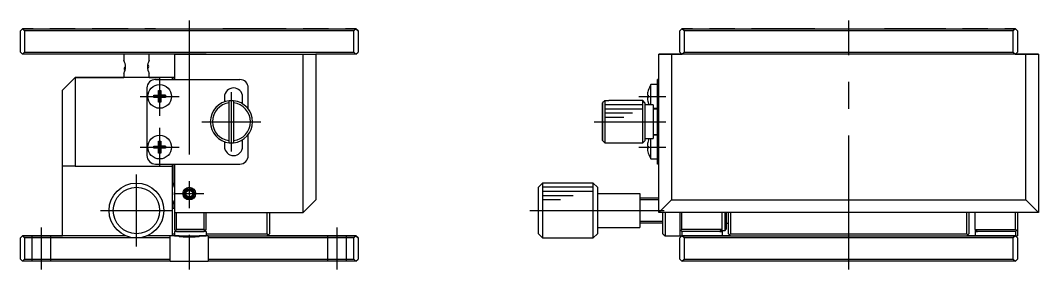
# Model space of a CAD drawing. Extents: x -177 to 361, y -274 to 42.
# Drawn here: x 119.3 to 360.5, y -151.9 to -92.9 of the extents above; entities that cross this region are included whole.
import ezdxf

# ---------------------------------------------------------------- set-up
doc = ezdxf.new("R2010")
doc.units = 0
doc.linetypes.add('CENTER', pattern=[50.8, 31.75, -6.35, 6.35, -6.35])
doc.linetypes.add('DASHED', pattern=[19.05, 12.7, -6.35])
doc.layers.get('0').update_dxf_attribs({"linetype": 'CONTINUOUS'})
doc.layers.add('CENTER', color=1, linetype='CENTER')

msp = doc.modelspace()

# ---------------------------------------------------------------- linework, layer by layer
at = {"color": 7, "linetype": 'CONTINUOUS'}
for p, q in [((119.269266, -95.360848), (119.769266, -94.860848)), ((119.769266, -94.860848), (119.269266, -95.360848)), ((119.269266, -100.360848), (119.269266, -95.360848)), ((119.769266, -94.860848), (198.769266, -94.860848)), ((122.269272, -94.860848), (119.769266, -94.860848)), ((120.269266, -95.360848), (119.769266, -94.860848)), ((198.269266, -95.360848), (120.269266, -95.360848)), ((120.269266, -95.360848), (120.269266, -100.360848)), ((132.269272, -94.860848), (126.269262, -94.860848)), ((144.769272, -94.860848), (136.269262, -94.860848)), ((144.769272, -94.860848), (141.769266, -94.860848)), ((144.769272, -94.860848), (141.769266, -94.860848)), ((151.269272, -94.860848), (148.769262, -94.860848)), ((151.269272, -94.860848), (148.769262, -94.860848)), ((151.269272, -94.860848), (148.769262, -94.860848)), ((182.269272, -94.860848), (167.269262, -94.860848)), ((175.769266, -94.860848), (167.769266, -94.860848)), ((175.769266, -94.860848), (167.769266, -94.860848)), ((171.769266, -94.860848), (167.769266, -94.860848)), ((171.769266, -94.860848), (167.769266, -94.860848)), ((175.769266, -94.860848), (171.769266, -94.860848)), ((175.769266, -94.860848), (171.769266, -94.860848)), ((182.269272, -94.860848), (180.269266, -94.860848)), ((182.208628, -94.860848), (180.269266, -94.860848)), ((182.269272, -94.860848), (180.269266, -94.860848)), ((182.269272, -94.860848), (180.269266, -94.860848)), ((188.269266, -94.860848), (186.269262, -94.860848)), ((188.269266, -94.860848), (186.269262, -94.860848)), ((192.269272, -94.860848), (186.269262, -94.860848)), ((188.269266, -94.860848), (186.269262, -94.860848)), ((188.269266, -94.860848), (186.269262, -94.860848)), ((198.769266, -94.860848), (196.269262, -94.860848)), ((198.769266, -94.860848), (198.269266, -95.360848)), ((198.269266, -100.360848), (198.269266, -95.360848)), ((198.769266, -94.860848), (199.269266, -95.360848)), ((199.269266, -95.360848), (198.769266, -94.860848)), ((199.269266, -95.360848), (199.269266, -100.360848)), ((275.502964, -95.360848), (276.002964, -94.860848)), ((276.002964, -94.860848), (275.502964, -95.360848)), ((275.502964, -100.360848), (275.502964, -95.360848)), ((276.002964, -94.860848), (355.002964, -94.860848)), ((278.502968, -94.860848), (276.002964, -94.860848)), ((276.502964, -95.360848), (276.002964, -94.860848)), ((278.502968, -94.860848), (276.502964, -94.860848)), ((278.502968, -94.860848), (276.502964, -94.860848)), ((354.502964, -95.360848), (276.502964, -95.360848)), ((276.502964, -95.360848), (276.502964, -100.360848)), ((288.502968, -94.860848), (282.502958, -94.860848)), ((284.502964, -94.860848), (282.502958, -94.860848)), ((284.502964, -94.860848), (282.502958, -94.860848)), ((307.502968, -94.860848), (292.502958, -94.860848)), ((307.002964, -94.860848), (299.002964, -94.860848)), ((307.002964, -94.860848), (299.002964, -94.860848)), ((332.002964, -94.860848), (324.002964, -94.860848)), ((332.002964, -94.860848), (324.002964, -94.860848)), ((338.502968, -94.860848), (326.002958, -94.860848)), ((338.502968, -94.860848), (330.502964, -94.860848)), ((338.502968, -94.860848), (330.502964, -94.860848)), ((348.502968, -94.860848), (342.502958, -94.860848)), ((348.502968, -94.860848), (346.502964, -94.860848)), ((348.502968, -94.860848), (346.502964, -94.860848)), ((355.002964, -94.860848), (352.502958, -94.860848)), ((354.502964, -94.860848), (352.502958, -94.860848)), ((354.502964, -94.860848), (352.502958, -94.860848)), ((355.002964, -94.860848), (354.502964, -95.360848)), ((354.502964, -100.360848), (354.502964, -95.360848)), ((355.002964, -94.860848), (355.502964, -95.360848)), ((355.502964, -95.360848), (355.002964, -94.860848)), ((355.502964, -95.360848), (355.502964, -100.360848)), ((119.269266, -100.360848), (119.769266, -100.860848)), ((119.769266, -100.860848), (120.269266, -100.360848)), ((155.769266, -100.860848), (119.769266, -100.860848)), ((120.269266, -100.360848), (198.269266, -100.360848)), ((143.769266, -100.860848), (143.769266, -102.361162)), ((149.769266, -102.361162), (149.769266, -100.860848)), ((155.769266, -100.860848), (186.269266, -100.860848)), ((155.769266, -100.860848), (155.769266, -106.860848)), ((163.269266, -100.860848), (155.769266, -100.860848)), ((186.269266, -138.360848), (186.269266, -100.860848)), ((186.269266, -100.860848), (189.269266, -100.860848)), ((189.269266, -100.860848), (189.269266, -135.360848)), ((198.769266, -100.860848), (189.269266, -100.860848)), ((198.269266, -100.360848), (198.769266, -100.860848)), ((198.769266, -100.860848), (199.269266, -100.360848)), ((270.502964, -111.360842), (270.502964, -100.860848)), ((270.502964, -100.860848), (273.502964, -100.860848)), ((275.002964, -100.860848), (270.502964, -100.860848)), ((273.502964, -100.860848), (273.502964, -135.360848)), ((273.502964, -100.860848), (276.002964, -100.860848)), ((276.002964, -100.860848), (275.002964, -100.860848)), ((275.502964, -100.360848), (276.002964, -100.860848)), ((276.002964, -100.860848), (276.502964, -100.360848)), ((355.002964, -100.860848), (276.002964, -100.860848)), ((276.502964, -100.360848), (354.502964, -100.360848)), ((354.502964, -100.360848), (355.002964, -100.860848)), ((355.002964, -100.860848), (355.502964, -100.360848)), ((355.002964, -100.860848), (357.502964, -100.860848)), ((355.502964, -100.860848), (355.002964, -100.860848)), ((357.502964, -100.860848), (355.502964, -100.860848)), ((357.502964, -135.360848), (357.502964, -100.860848)), ((360.502964, -100.860848), (357.502964, -100.860848)), ((357.502964, -100.860848), (360.502964, -100.860848)), ((360.502964, -100.860848), (360.502964, -138.360848)), ((143.769266, -105.360848), (143.769266, -106.360848)), ((149.769266, -106.360848), (149.769266, -105.360848)), ((132.269266, -106.360848), (129.269266, -109.360848)), ((132.269266, -106.360848), (129.269266, -109.360848)), ((132.269266, -106.360848), (132.269266, -127.360848)), ((132.269266, -106.360848), (143.769266, -106.360848)), ((155.269266, -106.360848), (132.269266, -106.360848)), ((155.269266, -106.360848), (139.269266, -106.360848)), ((139.269266, -106.360848), (143.769266, -106.360848)), ((149.769266, -106.360848), (152.269266, -106.360848)), ((149.769266, -106.360848), (152.269266, -106.360848)), ((151.269266, -106.860848), (155.269266, -106.860848)), ((151.269266, -106.860848), (171.269266, -106.860848)), ((155.269266, -106.360848), (155.269266, -106.860848)), ((155.469266, -106.360848), (155.269266, -106.360848)), ((155.269266, -106.360848), (155.469266, -106.360848)), ((155.269266, -106.860848), (155.769266, -106.860848)), ((155.469266, -106.860848), (155.469266, -106.360848)), ((155.769266, -106.360848), (155.469266, -106.360848)), ((155.769266, -106.860848), (171.269266, -106.860848)), ((268.6605, -112.860848), (268.6605, -108.060848)), ((270.202964, -108.060848), (268.6605, -108.060848)), ((270.502964, -106.860848), (270.202964, -106.860848)), ((270.202964, -106.860848), (270.502964, -106.860848)), ((270.202964, -108.860848), (270.202964, -106.860848)), ((129.269266, -127.360848), (129.269266, -109.360848)), ((149.269266, -108.860848), (149.269266, -124.860848)), ((150.870128, -110.600848), (151.939826, -110.600848)), ((150.870128, -111.120848), (150.870128, -110.600848)), ((150.870128, -110.600848), (152.009266, -110.600848)), ((151.939826, -111.120848), (151.939826, -110.600848)), ((151.939826, -110.600848), (152.009266, -110.600848)), ((152.009266, -110.600848), (152.009266, -109.461708)), ((152.009266, -109.461708), (152.529266, -109.461708)), ((152.009266, -110.531406), (152.529266, -110.531406)), ((152.529266, -109.461708), (152.529266, -110.600848)), ((152.529266, -110.600848), (152.598708, -110.600848)), ((152.529266, -110.600848), (153.668406, -110.600848)), ((152.598708, -110.600848), (152.598708, -111.120848)), ((153.668406, -110.600848), (152.598708, -110.600848)), ((153.668406, -110.600848), (153.668406, -111.120848)), ((173.269266, -113.860848), (173.269266, -108.860848)), ((267.816502, -110.600848), (268.009758, -110.600848)), ((268.00359, -109.4587), (268.009758, -109.461708)), ((268.009758, -110.600848), (268.009758, -111.120848)), ((270.202964, -124.860848), (270.202964, -108.860848)), ((152.009266, -111.120848), (150.870128, -111.120848)), ((152.009266, -112.259988), (152.009266, -111.120848)), ((152.529266, -111.19029), (152.009266, -111.19029)), ((152.529266, -112.259988), (152.009266, -112.259988)), ((153.668406, -111.120848), (152.529266, -111.120848)), ((152.529266, -111.120848), (152.529266, -112.259988)), ((167.619266, -111.010848), (167.619266, -112.140944)), ((168.769266, -112.388712), (168.769266, -111.88591)), ((168.769266, -121.332984), (168.769266, -112.388712)), ((169.769266, -111.88591), (169.769266, -121.835786)), ((169.769266, -111.88591), (169.769266, -112.388712)), ((169.769266, -112.388712), (169.769266, -121.332984)), ((171.919266, -112.62086), (171.919266, -111.010848)), ((257.702964, -111.88591), (257.202964, -112.388712)), ((257.202964, -112.388712), (257.202964, -121.332984)), ((257.202964, -121.332984), (257.202964, -112.388712)), ((257.702964, -111.88591), (257.702964, -121.835786)), ((258.702964, -111.88591), (257.702964, -111.88591)), ((266.702964, -112.860848), (257.702964, -112.860848)), ((266.702964, -111.860848), (258.702964, -111.860848)), ((258.702964, -111.860848), (258.702964, -111.88591)), ((258.702964, -111.860848), (258.702964, -111.88591)), ((266.702964, -121.860848), (266.702964, -111.860848)), ((267.202964, -112.360848), (266.702964, -111.860848)), ((267.202964, -112.360848), (267.202964, -121.360848)), ((269.202964, -112.860848), (267.202964, -112.860848)), ((268.009758, -111.120848), (267.816502, -111.120848)), ((268.009758, -112.259988), (268.00359, -112.262996)), ((268.009758, -112.259988), (268.00359, -112.262996)), ((269.202964, -112.860848), (269.202964, -120.860848)), ((270.502964, -112.360848), (270.502964, -111.360842)), ((270.502964, -118.860848), (270.502964, -112.360848)), ((266.702964, -113.860848), (257.702964, -113.860848)), ((264.251482, -114.860848), (257.702964, -114.860848)), ((269.202964, -113.660848), (270.202964, -113.660848)), ((270.202964, -113.860848), (269.202964, -113.860848)), ((262.251482, -115.860848), (257.702964, -115.860848)), ((173.269266, -124.860848), (173.269266, -119.860848)), ((269.202964, -119.860848), (270.202964, -119.860848)), ((270.202964, -120.060848), (269.202964, -120.060848)), ((270.502964, -123.360842), (270.502964, -118.860848)), ((150.870128, -122.600848), (151.939826, -122.600848)), ((150.870128, -123.120848), (150.870128, -122.600848)), ((150.870128, -122.600848), (152.009266, -122.600848)), ((151.939826, -123.120848), (151.939826, -122.600848)), ((151.939826, -122.600848), (152.009266, -122.600848)), ((152.009266, -122.600848), (152.009266, -121.461708)), ((152.009266, -121.461708), (152.529266, -121.461708)), ((152.009266, -122.531406), (152.529266, -122.531406)), ((152.529266, -121.461708), (152.529266, -122.600848)), ((152.529266, -122.600848), (152.598708, -122.600848)), ((152.529266, -122.600848), (153.668406, -122.600848)), ((152.598708, -122.600848), (152.598708, -123.120848)), ((153.668406, -122.600848), (152.598708, -122.600848)), ((153.668406, -122.600848), (153.668406, -123.120848)), ((167.619266, -121.580752), (167.619266, -122.710848)), ((168.769266, -121.835786), (168.769266, -121.332984)), ((169.769266, -121.332984), (169.769266, -121.835786)), ((171.919266, -122.710848), (171.919266, -121.100836)), ((257.202964, -121.332984), (257.702964, -121.835786)), ((257.702964, -121.835786), (258.702964, -121.835786)), ((258.702964, -121.835786), (258.702964, -121.860848)), ((258.702964, -121.835786), (258.702964, -121.860848)), ((258.702964, -121.860848), (266.702964, -121.860848)), ((266.702964, -121.860848), (267.202964, -121.360848)), ((267.202964, -120.860848), (269.202964, -120.860848)), ((267.816502, -122.600848), (268.009758, -122.600848)), ((268.00359, -121.4587), (268.009758, -121.461708)), ((268.009758, -122.600848), (268.009758, -123.120848)), ((268.6605, -125.660848), (268.6605, -120.860848)), ((152.009266, -123.120848), (150.870128, -123.120848)), ((152.009266, -124.259988), (152.009266, -123.120848)), ((152.529266, -123.19029), (152.009266, -123.19029)), ((152.529266, -124.259988), (152.009266, -124.259988)), ((153.668406, -123.120848), (152.529266, -123.120848)), ((152.529266, -123.120848), (152.529266, -124.259988)), ((268.009758, -123.120848), (267.816502, -123.120848)), ((268.009758, -124.259988), (268.00359, -124.262996)), ((268.009758, -124.259988), (268.00359, -124.262996)), ((270.202964, -126.860848), (270.202964, -124.860848)), ((270.502964, -124.360848), (270.502964, -123.360842)), ((270.502964, -138.360848), (270.502964, -124.360848)), ((129.269266, -136.360854), (129.269266, -127.360848)), ((132.269266, -127.360848), (129.269266, -127.360848)), ((132.269266, -127.360848), (155.269266, -127.360848)), ((151.269266, -126.860848), (171.269266, -126.860848)), ((155.269266, -126.860848), (155.269266, -127.360848)), ((155.269266, -127.360848), (155.269266, -143.860848)), ((155.469266, -131.901256), (155.469266, -126.860848)), ((155.769266, -126.860848), (155.769266, -138.360848)), ((268.6605, -125.660848), (270.202964, -125.660848)), ((270.502964, -126.860848), (270.202964, -126.860848)), ((155.269894, -132.4587), (155.276062, -132.461708)), ((243, -131.360848), (242, -132.360848)), ((242, -137.861202), (242, -132.360848)), ((255, -131.360848), (243, -131.360848)), ((243, -131.360848), (243, -137.861266)), ((255, -132.360848), (243, -132.360848)), ((255, -144.360848), (255, -131.360848)), ((256, -132.360848), (255, -131.360848)), ((256, -132.360848), (256, -143.360848)), ((155.276062, -133.600848), (155.276062, -134.120848)), ((159.269266, -132.994822), (158.519266, -133.427836)), ((158.519266, -133.427836), (159.269266, -132.994822)), ((158.519266, -134.29386), (158.519266, -133.427836)), ((159.269266, -134.726874), (158.519266, -134.29386)), ((160.019266, -133.427836), (159.269266, -132.994822)), ((159.269266, -132.994822), (160.019266, -133.427836)), ((160.019266, -134.29386), (159.269266, -134.726874)), ((160.019266, -133.427836), (160.019266, -134.29386)), ((255, -133.360848), (243, -133.360848)), ((250.251482, -134.360848), (243, -134.360848)), ((256, -133.860848), (266, -133.860848)), ((266, -133.860848), (266, -141.860848)), ((266, -134.860848), (270.502964, -134.860848)), ((129.269266, -143.860848), (129.269266, -136.360854)), ((155.276062, -135.259988), (155.269894, -135.262996)), ((155.469266, -137.360848), (155.469266, -135.82044)), ((155.769266, -137.360848), (155.469266, -137.360848)), ((155.769266, -137.360848), (155.469266, -137.360848)), ((186.269266, -138.360848), (189.269266, -135.360848)), ((247.251482, -135.360848), (243, -135.360848)), ((270.502964, -138.360848), (273.502964, -135.360848)), ((273.502964, -135.360848), (357.502964, -135.360848)), ((357.502964, -135.360848), (360.502964, -138.360848)), ((155.769266, -138.360848), (186.269266, -138.360848)), ((155.769266, -138.360848), (155.769266, -142.360848)), ((156.269266, -142.360848), (156.269266, -138.360848)), ((162.769266, -138.360848), (162.769266, -142.360848)), ((163.269266, -142.360848), (163.269266, -138.360848)), ((177.769266, -143.360848), (177.769266, -138.360848)), ((178.269266, -138.360848), (178.269266, -143.360848)), ((242, -143.360848), (242, -137.861202)), ((243, -137.861266), (243, -144.360848)), ((360.502964, -138.360848), (270.502964, -138.360848)), ((271.502964, -143.360848), (271.502964, -138.360848)), ((272.002964, -138.360848), (272.002964, -143.860848)), ((275.502964, -138.360848), (275.502964, -142.360848)), ((276.002964, -142.360848), (276.002964, -138.360848)), ((285.502964, -142.360848), (285.502964, -138.360848)), ((286.202964, -142.610848), (286.202964, -138.360848)), ((286.502964, -138.360848), (286.502964, -142.310848)), ((287.002964, -143.360848), (287.002964, -138.360848)), ((287.502964, -138.360848), (287.502964, -143.360848)), ((343.502964, -143.360848), (343.502964, -138.360848)), ((344.002964, -138.360848), (344.002964, -143.360848)), ((345.502964, -142.360848), (345.502964, -138.360848)), ((355.002964, -142.360848), (355.002964, -138.360848)), ((355.502964, -138.360848), (355.502964, -142.360848)), ((256, -141.860848), (266, -141.860848)), ((271.502964, -140.860848), (266, -140.860848)), ((286.202964, -142.610848), (286.502964, -142.310848)), ((286.502964, -140.860848), (287.002964, -140.860848)), ((119.269266, -144.360848), (119.769266, -143.860848)), ((119.769266, -143.860848), (119.269266, -144.360848)), ((119.269266, -149.360848), (119.269266, -144.360848)), ((129.269266, -143.860848), (119.769266, -143.860848)), ((119.769266, -143.860848), (129.269266, -143.860848)), ((119.769266, -143.860848), (120.269266, -144.360848)), ((146.769266, -144.360848), (120.269266, -144.360848)), ((120.269266, -144.360848), (120.269266, -149.360848)), ((126.519266, -143.860848), (122.019266, -143.860848)), ((124.269266, -143.860848), (122.019266, -143.860848)), ((126.519266, -143.860848), (122.019266, -143.860848)), ((124.269266, -143.860848), (122.019266, -143.860848)), ((126.519266, -143.860848), (124.269266, -143.860848)), ((126.519266, -143.860848), (124.269266, -143.860848)), ((144.269266, -143.860848), (129.269266, -143.860848)), ((154.769266, -144.360848), (146.769266, -144.360848)), ((155.269266, -143.860848), (149.269268, -143.860848)), ((154.769266, -144.360848), (154.769266, -143.860848)), ((154.769266, -149.360848), (154.769266, -144.360848)), ((155.769266, -143.860848), (155.238138, -143.860848)), ((155.269266, -143.360848), (155.769266, -143.360848)), ((155.769266, -143.860848), (155.269266, -143.860848)), ((156.019266, -142.610848), (155.769266, -142.360848)), ((156.019266, -142.610848), (155.769266, -142.360848)), ((156.269266, -142.860848), (155.769266, -142.860848)), ((155.769266, -142.860848), (155.769266, -143.860848)), ((155.769266, -143.860848), (163.269266, -143.860848)), ((156.919266, -143.860848), (155.769266, -143.860848)), ((156.269266, -142.360848), (156.019266, -142.610848)), ((156.269266, -142.860848), (156.019266, -142.610848)), ((156.019266, -142.610848), (156.269266, -142.860848)), ((162.769266, -142.360848), (156.269266, -142.360848)), ((156.269266, -142.860848), (162.769266, -142.860848)), ((162.769266, -142.860848), (156.269266, -142.860848)), ((156.669266, -143.860848), (161.869266, -143.860848)), ((156.669266, -143.860848), (156.919266, -143.860848)), ((156.919266, -143.860848), (156.919266, -144.060848)), ((159.269266, -144.060848), (156.919266, -144.060848)), ((158.899266, -144.060848), (156.919266, -144.060848)), ((157.819266, -144.060848), (157.867268, -144.060848)), ((157.819266, -144.060848), (157.867268, -144.060848)), ((158.899266, -144.060848), (157.867268, -144.060848)), ((157.867268, -144.060848), (158.899266, -144.060848)), ((159.639278, -144.060848), (158.899266, -144.060848)), ((158.899266, -144.060848), (159.639266, -144.060848)), ((158.899266, -144.060848), (159.639266, -144.060848)), ((161.619266, -144.060848), (159.269266, -144.060848)), ((159.639266, -144.060848), (160.671266, -144.060848)), ((160.671266, -144.060848), (159.639266, -144.060848)), ((161.619266, -144.060848), (159.639278, -144.060848)), ((160.671266, -144.060848), (160.719266, -144.060848)), ((160.671266, -144.060848), (160.719266, -144.060848)), ((161.619266, -144.060848), (161.619266, -143.860848)), ((161.619266, -143.860848), (161.869266, -143.860848)), ((163.269266, -143.860848), (161.619266, -143.860848)), ((163.269266, -142.360848), (162.769266, -142.860848)), ((163.019266, -142.610848), (162.769266, -142.360848)), ((162.769266, -142.860848), (163.019266, -142.610848)), ((163.269266, -142.860848), (162.769266, -142.860848)), ((163.019266, -142.610848), (163.269266, -142.360848)), ((163.269266, -142.860848), (163.269266, -143.860848)), ((163.269266, -143.360848), (177.769266, -143.360848)), ((163.300396, -143.860848), (163.269266, -143.860848)), ((163.769266, -143.860848), (163.300396, -143.860848)), ((163.769266, -143.860848), (198.769266, -143.860848)), ((163.769266, -143.860848), (163.769266, -144.360848)), ((198.269266, -144.360848), (163.769266, -144.360848)), ((163.769266, -144.360848), (163.769266, -149.360848)), ((177.769266, -143.360848), (178.019266, -143.610848)), ((178.019266, -143.610848), (177.769266, -143.860848)), ((198.769266, -143.860848), (177.769266, -143.860848)), ((178.269266, -143.360848), (178.019266, -143.610848)), ((196.519266, -143.860848), (192.019266, -143.860848)), ((194.269266, -143.860848), (192.019266, -143.860848)), ((196.519266, -143.860848), (192.019266, -143.860848)), ((194.269266, -143.860848), (192.019266, -143.860848)), ((196.519266, -143.860848), (194.269266, -143.860848)), ((196.519266, -143.860848), (194.269266, -143.860848)), ((198.269266, -144.360848), (198.769266, -143.860848)), ((198.269266, -149.360848), (198.269266, -144.360848)), ((198.769266, -143.860848), (199.269266, -144.360848)), ((199.269266, -144.360848), (198.769266, -143.860848)), ((199.269266, -144.360848), (199.269266, -149.360848)), ((242, -143.360848), (243, -144.360848)), ((243, -144.360848), (255, -144.360848)), ((255, -144.360848), (256, -143.360848)), ((271.502964, -143.360848), (272.002964, -143.860848)), ((272.002964, -143.860848), (275.502964, -143.860848)), ((275.752964, -142.610848), (275.502964, -142.360848)), ((275.502964, -142.360848), (275.502964, -143.860848)), ((276.002964, -143.860848), (275.502964, -144.360848)), ((275.502964, -144.360848), (276.002964, -143.860848)), ((275.502964, -143.860848), (276.002964, -143.860848)), ((275.502964, -149.360848), (275.502964, -144.360848)), ((275.752964, -142.610848), (276.002964, -142.360848)), ((276.002964, -142.860848), (275.752964, -142.610848)), ((285.502964, -142.360848), (276.002964, -142.360848)), ((285.502964, -142.860848), (276.002964, -142.860848)), ((276.002964, -142.860848), (276.002964, -143.860848)), ((276.002964, -143.860848), (355.002964, -143.860848)), ((285.502964, -143.860848), (276.002964, -143.860848)), ((276.502964, -144.360848), (276.002964, -143.860848)), ((354.502964, -144.360848), (276.502964, -144.360848)), ((276.502964, -144.360848), (276.502964, -149.360848)), ((282.752964, -143.860848), (278.252964, -143.860848)), ((282.752964, -143.860848), (278.252964, -143.860848)), ((285.502964, -142.360848), (285.002964, -142.860848)), ((285.002964, -142.860848), (285.502964, -142.860848)), ((285.502964, -142.860848), (285.502964, -142.360848)), ((285.502964, -142.610848), (286.202964, -142.610848)), ((285.502964, -142.860848), (285.502964, -143.860848)), ((287.502964, -143.860848), (285.502964, -143.860848)), ((287.502964, -143.860848), (285.502964, -143.860848)), ((287.002964, -143.360848), (287.252964, -143.610848)), ((287.502964, -143.360848), (287.252964, -143.610848)), ((287.252964, -143.610848), (287.502964, -143.860848)), ((287.502964, -143.360848), (343.502964, -143.360848)), ((343.502964, -143.360848), (343.752964, -143.610848)), ((343.502964, -143.860848), (343.752964, -143.610848)), ((345.502964, -143.860848), (343.502964, -143.860848)), ((345.502964, -143.860848), (343.502964, -143.860848)), ((343.752964, -143.610848), (344.002964, -143.360848)), ((345.502964, -142.360848), (355.002964, -142.360848)), ((345.502964, -142.360848), (345.502964, -142.860848)), ((345.502964, -142.360848), (346.002964, -142.860848)), ((355.002964, -142.860848), (345.502964, -142.860848)), ((345.502964, -142.860848), (345.502964, -143.860848)), ((345.502964, -142.860848), (346.002964, -142.860848)), ((355.002964, -143.860848), (345.502964, -143.860848)), ((352.752964, -143.860848), (348.252964, -143.860848)), ((352.752964, -143.860848), (348.252964, -143.860848)), ((355.002964, -143.860848), (354.502964, -144.360848)), ((354.502964, -149.360848), (354.502964, -144.360848)), ((355.252964, -142.610848), (355.002964, -142.360848)), ((355.002964, -142.860848), (355.252964, -142.610848)), ((355.002964, -142.860848), (355.002964, -143.860848)), ((355.502964, -144.360848), (355.002964, -143.860848)), ((355.002964, -143.860848), (355.502964, -144.360848)), ((355.002964, -143.860848), (355.502964, -143.860848)), ((355.252964, -142.610848), (355.502964, -142.360848)), ((355.502964, -142.360848), (355.502964, -143.860848)), ((355.502964, -144.360848), (355.502964, -149.360848)), ((119.269266, -149.360848), (119.769266, -149.860848)), ((120.269266, -149.360848), (119.769266, -149.860848)), ((120.269266, -149.360848), (154.769266, -149.360848)), ((154.769266, -149.860848), (154.769266, -149.360848)), ((163.769266, -149.360848), (198.269266, -149.360848)), ((163.769266, -149.360848), (163.769266, -149.860848)), ((198.769266, -149.860848), (198.269266, -149.360848)), ((198.769266, -149.860848), (199.269266, -149.360848)), ((276.002964, -149.860848), (275.502964, -149.360848)), ((276.002964, -149.860848), (276.502964, -149.360848)), ((276.502964, -149.360848), (354.502964, -149.360848)), ((354.502964, -149.360848), (355.002964, -149.860848)), ((355.502964, -149.360848), (355.002964, -149.860848)), ((154.769266, -149.860848), (119.769266, -149.860848)), ((154.769266, -149.860848), (163.769266, -149.860848)), ((198.769266, -149.860848), (163.769266, -149.860848)), ((355.002964, -149.860848), (276.002964, -149.860848))]:
    msp.add_line(p, q, dxfattribs=at)
at = {"color": 3, "linetype": 'CONTINUOUS'}
for p, q in [((266, -135.260848), (270.502964, -135.260848)), ((271.502964, -140.460848), (266, -140.460848)), ((272.003207, -140.460848), (272.002964, -140.460848))]:
    msp.add_line(p, q, dxfattribs=at)
at = {"color": 3, "linetype": 'DASHED'}
for p, q in [((122.019266, -143.860848), (122.019266, -149.860848)), ((126.519266, -149.860848), (126.519266, -143.860848)), ((192.019266, -143.860848), (192.019266, -149.860848)), ((196.519266, -149.860848), (196.519266, -143.860848))]:
    msp.add_line(p, q, dxfattribs=at)
at = {"color": 7, "linetype": 'CONTINUOUS'}
for centre, radius in [((152.269266, -110.860848), 2.8), ((152.269266, -122.860848), 2.8), ((146.769266, -137.860848), 6.5), ((146.769266, -137.860848), 5.5), ((159.269266, -133.860848), 1.2295), ((159.269266, -133.860848), 1)]:
    msp.add_circle(centre, radius, dxfattribs=at)
at = {"color": 3, "linetype": 'CONTINUOUS'}
msp.add_circle((159.269266, -133.860848), 1.5, dxfattribs=at)
at = {"color": 7, "linetype": 'CONTINUOUS'}
for centre, radius, start, end in [((141.170932, -103.860848), 3.000224, 330.002464, 29.997536), ((152.369162, -103.860848), 3.001574, 150.017353, 209.982647), ((151.269266, -108.860848), 2, 90, 180), ((171.269266, -108.860848), 2, 0, 90), ((272.802964, -110.860848), 5, 145.944202, 163.714157), ((169.769266, -111.010848), 2.15, 0, 180), ((272.802964, -110.860848), 4.993236, 163.727445, 177.015233), ((169.269266, -116.860848), 5, 95.73917, 264.26083), ((169.269266, -116.860848), 4.5, 96.37937, 263.62063), ((169.269266, -116.860848), 5, 84.26083, 95.73917), ((169.269266, -116.860848), 5, 275.73917, 84.26083), ((169.269266, -116.860848), 4.5, 276.37937, 83.62063), ((272.802964, -110.860848), 4.993236, 182.984767, 196.272555), ((272.802964, -110.860848), 5, 196.285843, 203.578178), ((169.769266, -122.710848), 2.15, 180, 0), ((169.269266, -116.860848), 5, 264.26083, 275.73917), ((272.802964, -122.860848), 4.993236, 163.727445, 177.015233), ((272.802964, -122.860848), 5, 156.421822, 163.714157), ((151.269266, -124.860848), 2, 180, 270), ((171.269266, -124.860848), 2, 270, 0), ((272.802964, -122.860848), 4.993236, 182.984767, 196.272555), ((272.802964, -122.860848), 5, 196.285843, 214.055798), ((160.069266, -133.860848), 5, 149.316583, 163.714157), ((160.069266, -133.860848), 5, 196.285843, 210.683417)]:
    msp.add_arc(centre, radius, start, end, dxfattribs=at)
at = {"linetype": 'CONTINUOUS'}
for centre, radius, start, end in [((149.325581, -103.791405), 0.356025, 278.93707844, 77.49003092), ((144.193313, -104.305973), 0.346119, 93.98791492, 247.49479096)]:
    msp.add_arc(centre, radius, start, end, dxfattribs=at)
at = {"layer": 'CENTER', "color": 1, "linetype": 'CENTER'}
for p, q in [((159.269266, -92.860848), (159.269266, -151.860848)), ((315.502964, -151.860848), (315.502964, -92.860848)), ((152.269266, -106.260848), (152.269266, -115.460848)), ((147.669266, -110.860848), (156.869266, -110.860848)), ((169.269266, -123.860848), (169.269266, -109.860848)), ((265.816502, -110.860848), (272.202964, -110.860848)), ((162.269266, -116.860848), (176.269266, -116.860848)), ((255.202964, -116.860848), (272.202964, -116.860848)), ((152.269266, -118.260848), (152.269266, -127.460848)), ((147.669266, -122.860848), (156.869266, -122.860848)), ((265.816502, -122.860848), (272.202964, -122.860848)), ((146.769266, -146.360848), (146.769266, -129.360848)), ((155.269266, -133.860848), (155.276062, -133.860848)), ((155.769266, -133.860848), (162.769266, -133.860848)), ((138.269266, -137.860848), (155.269266, -137.860848)), ((240, -137.860848), (272.502964, -137.860848)), ((124.269266, -151.860848), (124.269266, -141.860848)), ((194.269266, -141.860848), (194.269266, -151.860848))]:
    msp.add_line(p, q, dxfattribs=at)

doc.saveas('drawing.dxf')
